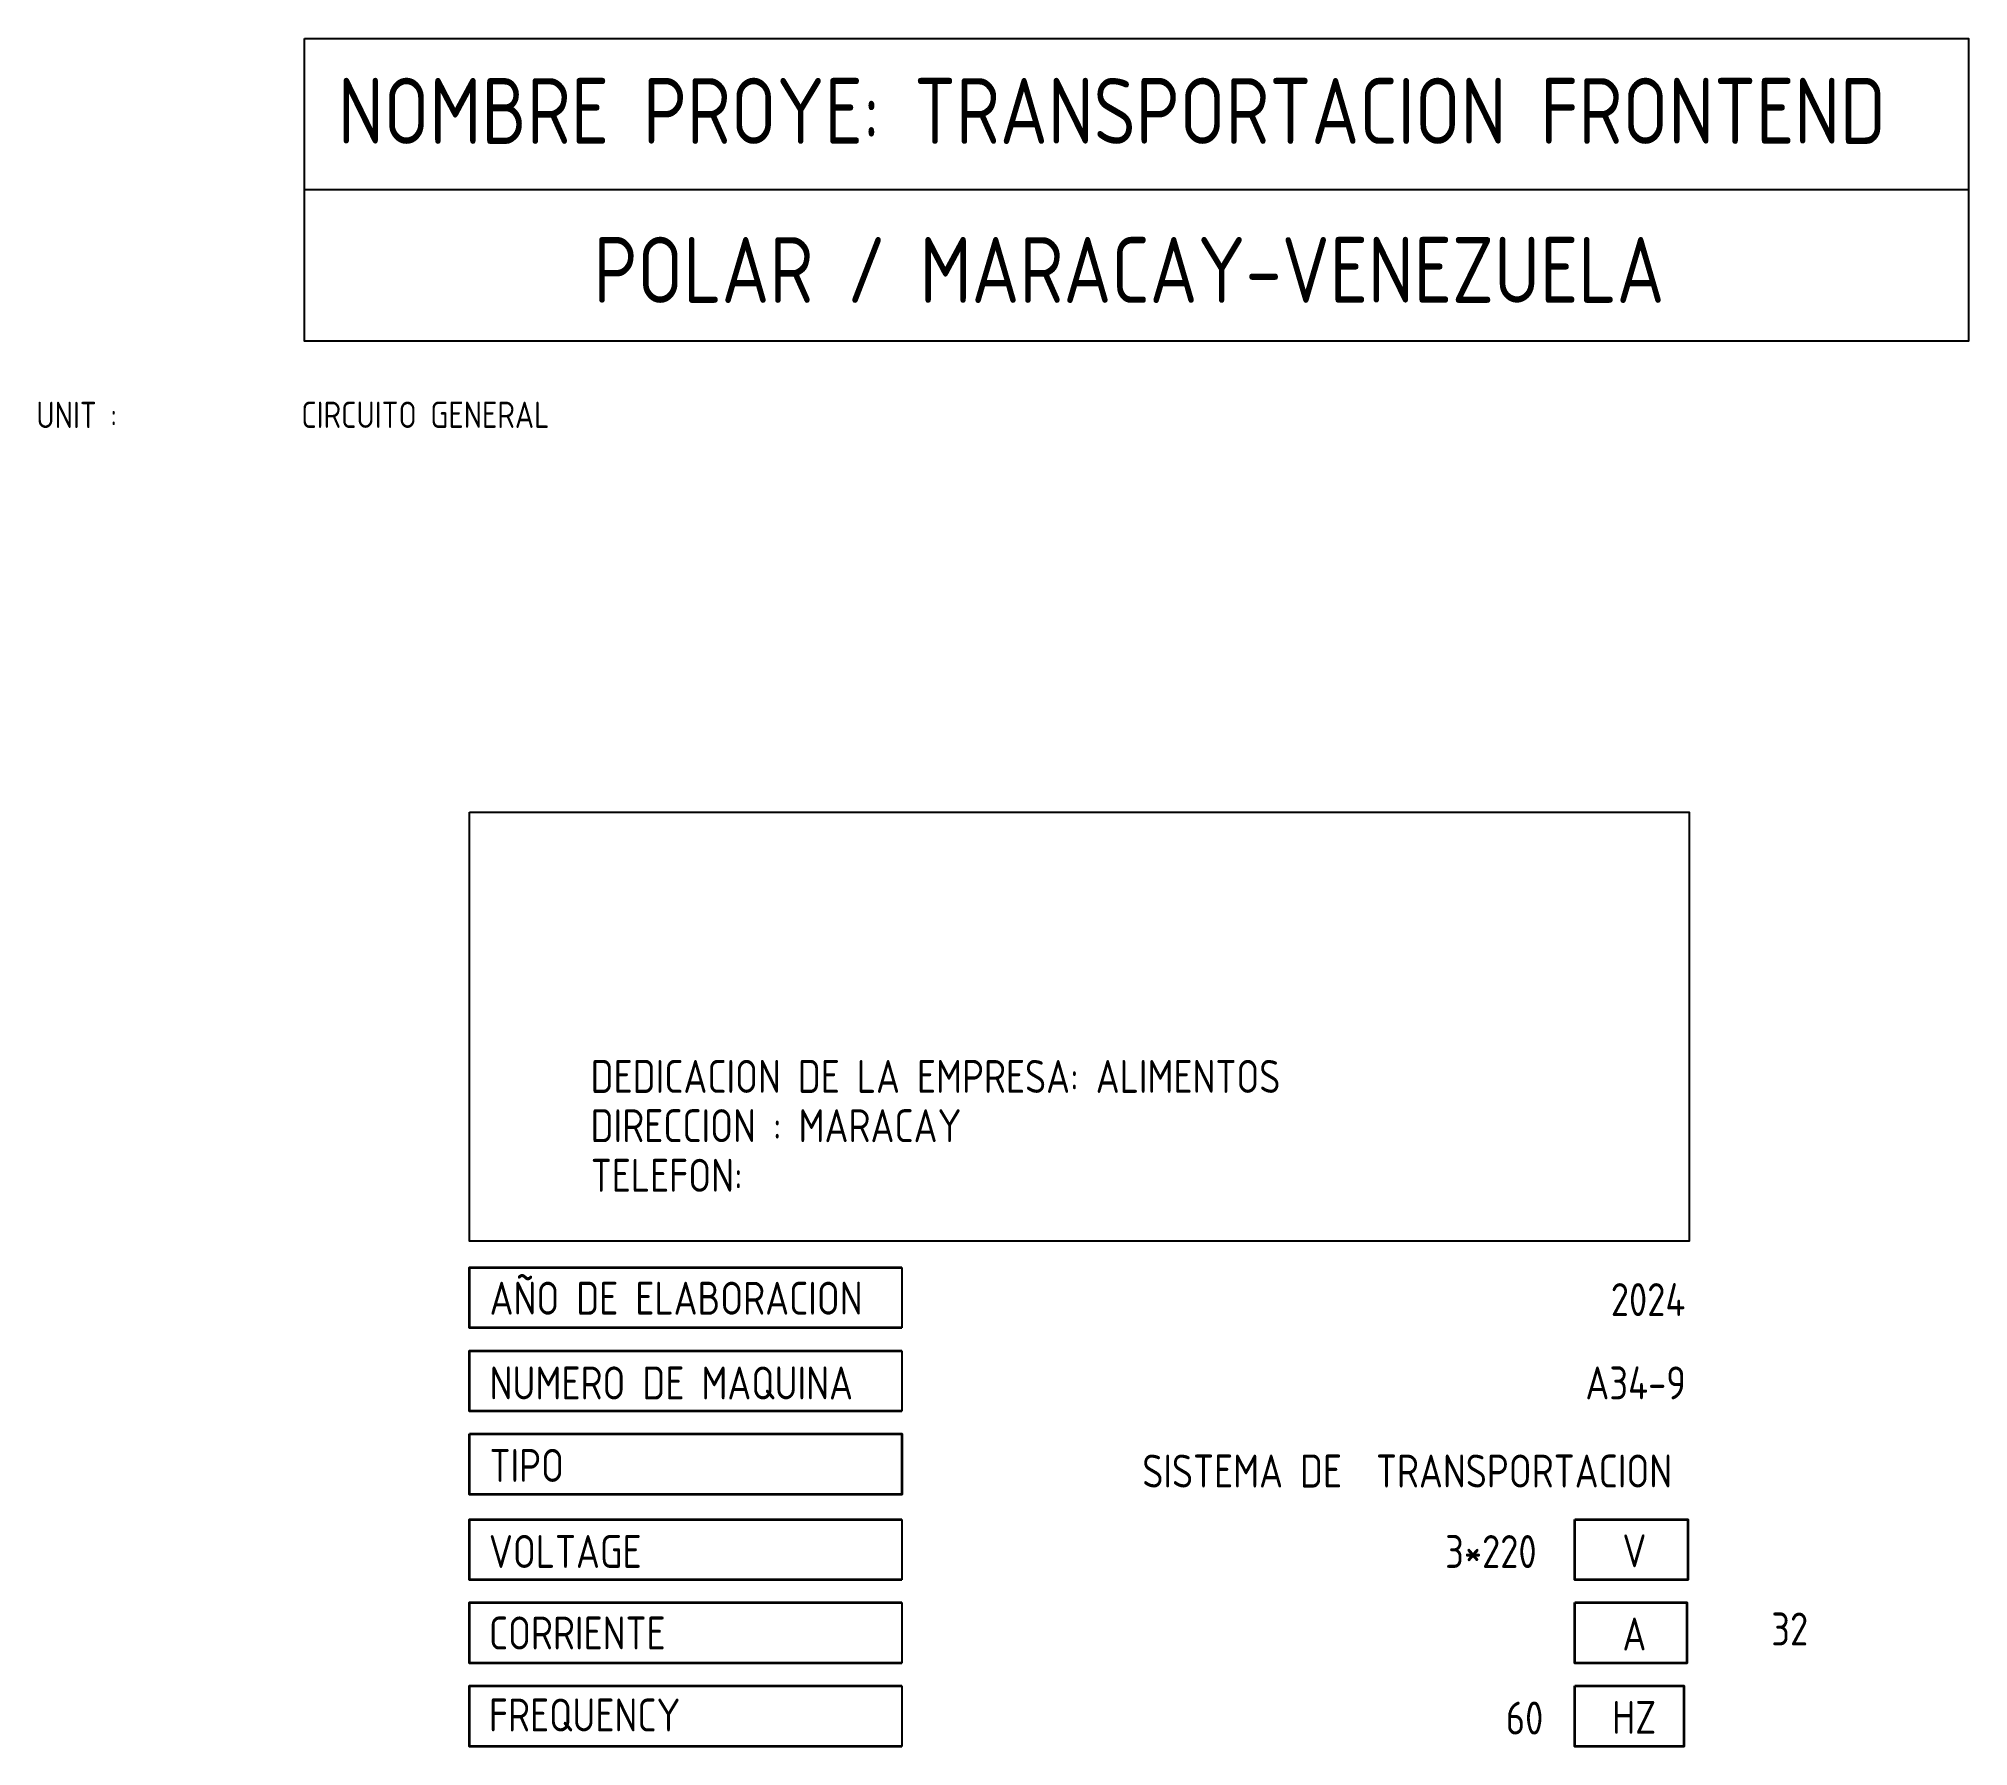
# Paper-space layout 'Caratula' of a CAD drawing. Header units: millimetres. Extents: x 44 to 337, y 32 to 291.
import ezdxf

# ---------------------------------------------------------------- set-up
doc = ezdxf.new("R2010")
doc.units = ezdxf.units.MM
doc.header["$MEASUREMENT"] = 0
for name, color, linetype in [('DESCCHILD', 20, 'Continuous'), ('PDF_Geometría', 7, 'Continuous'), ('PDF_Texto', 7, 'Continuous')]:
    doc.layers.add(name, color=color, linetype=linetype)
doc.layers.add('EPLAN400', color=5, linetype='Continuous', lineweight=35)
doc.styles.add('WD_IEC', font='ISOCP2.shx', dxfattribs={"width": 0.9, "height": 4})

psp = doc.layouts.new('Caratula')

# ---------------------------------------------------------------- linework, layer by layer
at = {"layer": 'DESCCHILD'}
for points in [[(83.97, 291.49), (336.52, 291.49), (336.52, 245.53), (83.97, 245.53)], [(109.02, 174.04), (294.15, 174.04), (294.15, 108.9), (109.02, 108.9)]]:
    psp.add_lwpolyline(points, close=True, dxfattribs=at)
psp.add_lwpolyline([(336.52, 268.51), (83.97, 268.51)], dxfattribs=at)
at = {"layer": 'PDF_Geometría', "color": 172, "true_color": 0x0000d2}
for p, q in [((174.63, 104.93), (174.63, 95.74)), ((174.63, 92.29), (174.63, 83.1)), ((174.63, 79.65), (174.63, 70.46)), ((174.63, 66.68), (174.63, 57.49)), ((174.63, 54.05), (174.63, 44.85)), ((174.63, 41.41), (174.63, 32.21))]:
    psp.add_line(p, q, dxfattribs=at)
at = {"layer": 'PDF_Geometría', "color": 172, "lineweight": 35, "true_color": 0x0000d2}
for points in [[(174.63, 95.74), (109.02, 95.74), (109.02, 104.93), (174.63, 104.93)], [(174.63, 83.1), (109.02, 83.1), (109.02, 92.29), (174.63, 92.29)], [(174.63, 57.49), (109.02, 57.49), (109.02, 66.68), (174.63, 66.68)], [(174.63, 44.85), (109.02, 44.85), (109.02, 54.05), (174.63, 54.05)], [(174.63, 32.21), (109.02, 32.21), (109.02, 41.41), (174.63, 41.41)]]:
    psp.add_lwpolyline(points, dxfattribs=at)
psp.add_lwpolyline([(109.02, 79.65), (174.63, 79.65), (174.63, 70.46), (109.02, 70.46)], close=True, dxfattribs=at)
at = {"layer": 'PDF_Geometría', "color": 12, "lineweight": 35, "true_color": 0xe20000}
for points in [[(276.77, 66.68), (293.94, 66.68), (293.94, 57.49), (276.77, 57.49)], [(276.77, 54.05), (293.79, 54.05), (293.79, 44.85), (276.77, 44.85)], [(276.77, 41.41), (293.32, 41.41), (293.32, 32.21), (276.77, 32.21)]]:
    psp.add_lwpolyline(points, close=True, dxfattribs=at)

# ---------------------------------------------------------------- texts
at = {"layer": 'DESCCHILD', "char_height": 5, "attachment_point": 7, "style": 'WD_IEC'}
for s, insert in [('2024', (282.24, 97.55)), ('A34-9', (278.39, 84.89)), ('SISTEMA DE  TRANSPORTACION', (211.15, 71.51)), ('3*220', (257.11, 59.3)), ('V', (284.01, 59.41)), ('A', (284.01, 46.77)), ('^I^I32', (266.6, 47.54)), ('60', (266.31, 34.02)), ('HZ', (282.45, 34.13))]:
    psp.add_mtext(s, dxfattribs=dict(at, insert=insert))
at = {"layer": 'EPLAN400', "insert": (127.42, 131.42), "char_height": 5, "attachment_point": 7, "style": 'WD_IEC'}
psp.add_mtext('DEDICACION DE LA EMPRESA: ALIMENTOS', dxfattribs=at)
at = {"layer": 'PDF_Texto', "color": 172, "true_color": 0x0000d2, "attachment_point": 7, "style": 'WD_IEC'}
for s, insert, char_height in [('NOMBRE PROYE: TRANSPORTACION FRONTEND', (89.05, 275.49), 10), ('POLAR / MARACAY-VENEZUELA', (127.85, 251.35), 10), ('DIRECCION : MARACAY', (127.42, 123.94), 5), ('TELEFON:', (127.44, 116.41), 5), ('AÑO DE ELABORACION', (112.08, 97.75), 5), ('NUMERO DE MAQUINA', (112.08, 84.88), 5), ('TIPO', (112.08, 72.37), 5), ('VOLTAGE', (111.98, 59.3), 5), ('FREQUENCY', (111.98, 34.48), 5)]:
    psp.add_mtext(s, dxfattribs=dict(at, insert=insert, char_height=char_height))
at = {"layer": 'PDF_Texto', "char_height": 4, "attachment_point": 7, "style": 'WD_IEC'}
for s, insert in [('UNIT :', (43.29, 232.35)), ('CIRCUITO GENERAL', (83.51, 232.37))]:
    psp.add_mtext(s, dxfattribs=dict(at, insert=insert))
at = {"layer": 'PDF_Texto', "color": 172, "true_color": 0x0000d2, "insert": (111.98, 46.93), "char_height": 5, "width": 36.1655, "attachment_point": 7, "style": 'WD_IEC'}
psp.add_mtext('CORRIENTE', dxfattribs=at)

doc.saveas('drawing.dxf')
